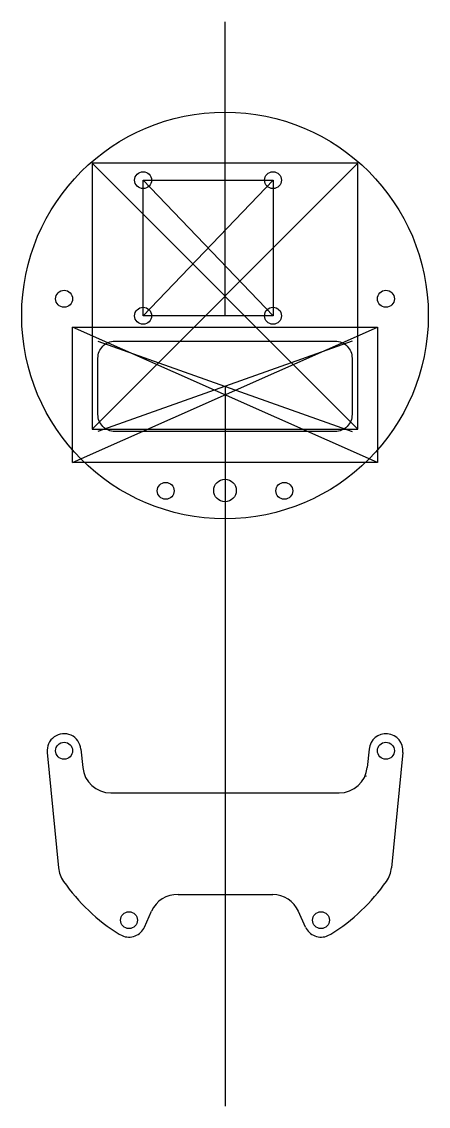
# Model space of a CAD drawing. Header units: millimetres. Extents: x -36 to 36, y -140 to 52.
import ezdxf

# ---------------------------------------------------------------- set-up
doc = ezdxf.new("R2010")
doc.units = ezdxf.units.MM
doc.layers.get('0').update_dxf_attribs({"linetype": 'CONTINUOUS'})

msp = doc.modelspace()

# ---------------------------------------------------------------- linework, layer by layer
for p, q in [((0, 0), (0, 52)), ((23.5, 26.95), (-23.5, 26.95)), ((-23.5, 26.95), (-23.5, -20.11)), ((23.5, 26.95), (-23.5, -20.11)), ((-23.5, 26.95), (23.5, -20.11)), ((23.5, -20.11), (23.5, 26.95)), ((-14.5, 23.95), (8.5, 23.95)), ((-14.5, -0.05), (-14.5, 23.95)), ((-14.5, 23.95), (8.5, -0.05)), ((8.5, 23.95), (-14.5, -0.05)), ((8.5, 23.95), (8.5, -0.05)), ((8.5, -0.05), (-14.5, -0.05)), ((-27, -26.05), (-27, -2.05)), ((-27, -2.05), (27, -2.05)), ((27, -26.05), (-27, -2.05)), ((-27, -26.05), (27, -2.05)), ((27, -2.05), (27, -26.05)), ((22.5, -4.55), (-22.5, -20.55)), ((-22.5, -4.55), (22.5, -20.55)), ((0, -12.55), (0, -140)), ((-23.5, -20.11), (23.5, -20.11)), ((27, -26.05), (-27, -26.05)), ((-25.51, -76.76), (-25.2, -80.01)), ((25.51, -76.76), (25.2, -80.01)), ((-31.49, -77.34), (-29.49, -97.79)), ((31.49, -77.34), (29.49, -97.79)), ((24.8, -81.53), (25.05, -81.52)), ((-20.22, -84.52), (20.22, -84.52)), ((-8.29, -102.52), (8.45, -102.52)), ((-14.26, -108.27), (-13.02, -105.48)), ((14.26, -108.27), (13.02, -105.49)), ((-18.76, -109.55), (-18.22, -109.79)), ((18.22, -109.79), (18.76, -109.55))]:
    msp.add_line(p, q)
msp.add_lwpolyline([(-19.5, -4.55), (19.5, -4.55, -0.414214), (22.5, -7.55), (22.5, -17.55, -0.414214), (19.5, -20.55), (-19.5, -20.55, -0.414214), (-22.5, -17.55), (-22.5, -7.55, -0.414214)], format="xyb", close=True)
for centre, radius in [((0, 0), 36), ((-14.5, 23.95), 1.5), ((8.5, 23.95), 1.5), ((-28.5, 2.95), 1.5), ((28.5, 2.95), 1.5), ((-14.5, -0.05), 1.5), ((8.5, -0.05), 1.5), ((-10.5, -31.05), 1.5), ((0, -31), 2), ((10.5, -31.05), 1.5), ((-28.5, -77.05), 1.5), ((28.5, -77.05), 1.5), ((-17, -107.05), 1.5), ((17, -107.05), 1.5)]:
    msp.add_circle(centre, radius)
for centre, radius, start, end in [((-28.5, -77.05), 3, 5.5868, 185.5868), ((28.5, -77.05), 3, -5.5868, 174.4132), ((-20.22, -79.52), 5, 185.5868, 269.9682), ((20.22, -79.52), 5, 270, 354.4132), ((-24.51, -97.3), 5, 185.5868, 215.2159), ((24.51, -97.3), 5, 324.7841, 354.4132), ((0, -80), 35, 215.2159, 237.5978), ((0, -80), 35, 302.4022, 324.7841), ((-8.45, -107.52), 5, 88.103, 155.9598), ((8.45, -107.52), 5, 24.0402, 90), ((-17, -107.05), 3, 245.9583, 335.9598), ((17, -107.05), 3, 204.0402, 294.0402)]:
    msp.add_arc(centre, radius, start, end)

doc.saveas('drawing.dxf')
